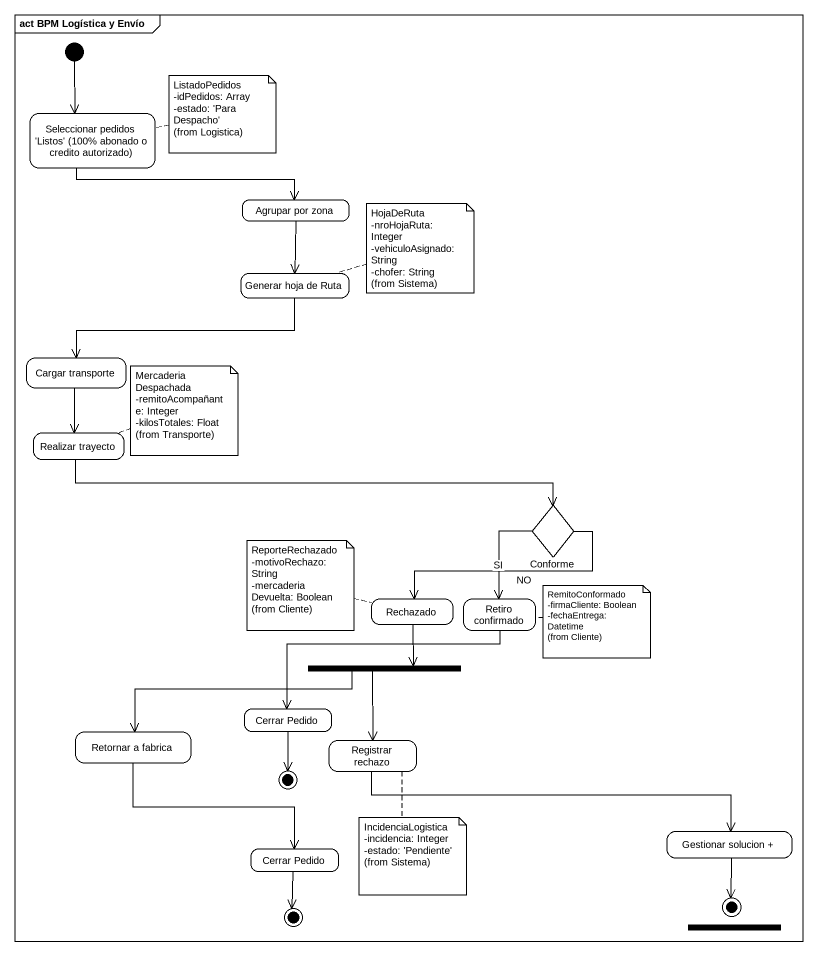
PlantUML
@startuml
mainframe act BPM Logística y Envío
hide empty description
state "Seleccionar pedidos 'Listos' (100% abonado o credito autorizado)" as Seleccionar_pedidos_Listos
state "Agrupar por zona" as Agrupar_por_zona
state "Generar hoja de Ruta" as Generar_hoja_de_Ruta
state "Cargar transporte" as Cargar_transporte
state "Realizar trayecto" as Realizar_trayecto
state Conforme <<choice>>
state Rechazado
state "Retiro confirmado" as Retiro_confirmado
state fork1 <<fork>>
state "Retornar a fabrica" as Retornar_a_fabrica
state "Cerrar Pedido" as Cerrar_Pedido
state "Registrar rechazo" as Registrar_rechazo
state final1 <<end>>
state "Gestionar solucion +" as Gestionar_solucion
state "Cerrar Pedido" as Cerrar_Pedido_2
state final2 <<end>>
state final3 <<end>>
state fork2 <<fork>>
[*] --> Seleccionar_pedidos_Listos
Seleccionar_pedidos_Listos -right-> Agrupar_por_zona
Agrupar_por_zona --> Generar_hoja_de_Ruta
Generar_hoja_de_Ruta -left-> Cargar_transporte
Cargar_transporte --> Realizar_trayecto
Realizar_trayecto -right-> Conforme
Conforme -left-> Rechazado : NO
Conforme --> Retiro_confirmado : SI
Rechazado --> fork1
Retiro_confirmado -left-> Cerrar_Pedido
fork1 -left-> Retornar_a_fabrica
fork1 --> Registrar_rechazo
Retornar_a_fabrica --> Cerrar_Pedido_2
Cerrar_Pedido --> final1
Registrar_rechazo -right-> Gestionar_solucion
Gestionar_solucion --> final3
Cerrar_Pedido_2 --> final2
note right of Seleccionar_pedidos_Listos
  ListadoPedidos
  -idPedidos: Array
  -estado: 'Para Despacho'
  (from Logistica)
end note
note right of Generar_hoja_de_Ruta
  HojaDeRuta
  -nroHojaRuta: Integer
  -vehiculoAsignado: String
  -chofer: String
  (from Sistema)
end note
note right of Realizar_trayecto
  MercaderiaDespachada
  -remitoAcompañante: Integer
  -kilosTotales: Float
  (from Transporte)
end note
note left of Rechazado
  ReporteRechazado
  -motivoRechazo: String
  -mercaderiaDevuelta: Boolean
  (from Cliente)
end note
note right of Retiro_confirmado
  RemitoConformado
  -firmaCliente: Boolean
  -fechaEntrega: Datetime
  (from Cliente)
end note
note bottom of Registrar_rechazo
  IncidenciaLogistica
  -incidencia: Integer
  -estado: 'Pendiente'
  (from Sistema)
end note
@enduml
